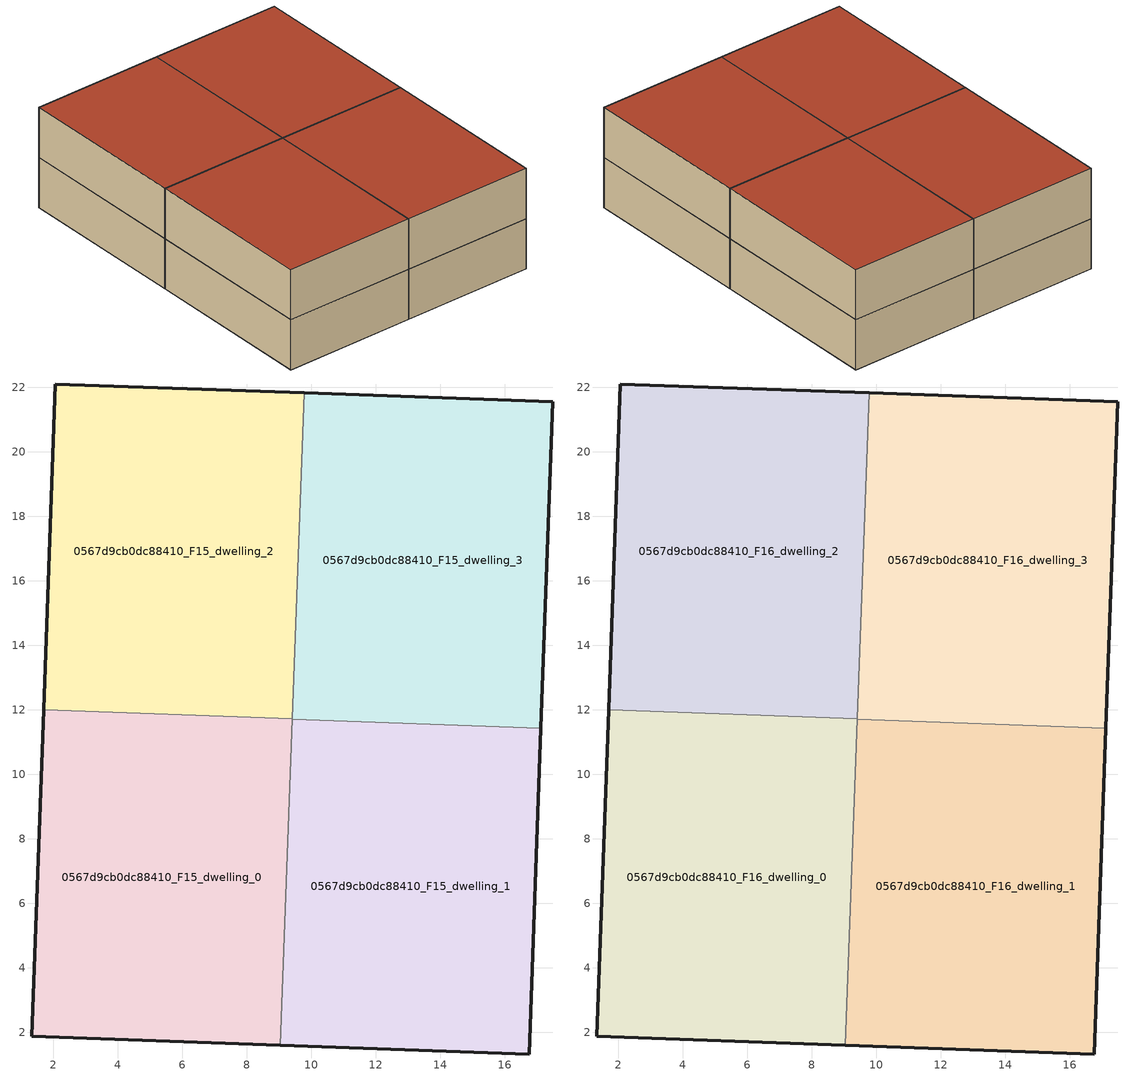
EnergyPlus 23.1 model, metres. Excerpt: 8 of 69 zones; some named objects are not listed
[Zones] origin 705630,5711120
0567d9cb0dc88410_F15_dwelling_0
 floor to 0567d9cb0dc88410_F14_dwelling_0 (EU_floor_Construction): 9.04,1.61 9.41,11.72 1.7,12 1.33,1.89 z45
 wall outside (EU_wall_Construction): 9.04,1.61 1.33,1.89 1.7,12 z45:48
 wall to 0567d9cb0dc88410_F15_dwelling_1 (EU_wall_Construction): 9.41,11.72 9.04,1.61 z45:48
 wall to 0567d9cb0dc88410_F15_dwelling_2 (EU_wall_Construction): 1.7,12 9.41,11.72 z45:48
0567d9cb0dc88410_F15_dwelling_1
 floor to 0567d9cb0dc88410_F14_dwelling_1 (EU_floor_Construction): 16.75,1.33 17.12,11.44 9.41,11.72 9.04,1.61 z45
 wall outside (EU_wall_Construction): 17.12,11.44 16.75,1.33 9.04,1.61 z45:48
 wall to 0567d9cb0dc88410_F15_dwelling_3 (EU_wall_Construction): 9.41,11.72 17.12,11.44 z45:48
0567d9cb0dc88410_F15_dwelling_2
 floor to 0567d9cb0dc88410_F14_dwelling_2 (EU_floor_Construction): 9.41,11.72 9.78,21.83 2.07,22.11 1.7,12 z45
 wall outside (EU_wall_Construction): 1.7,12 2.07,22.11 9.78,21.83 z45:48
 wall to 0567d9cb0dc88410_F15_dwelling_3 (EU_wall_Construction): 9.78,21.83 9.41,11.72 z45:48
0567d9cb0dc88410_F15_dwelling_3
 floor to 0567d9cb0dc88410_F14_dwelling_3 (EU_floor_Construction): 17.12,11.44 17.49,21.55 9.78,21.83 9.41,11.72 z45
 wall outside (EU_wall_Construction): 9.78,21.83 17.49,21.55 17.12,11.44 z45:48
0567d9cb0dc88410_F16_dwelling_0
 floor to 0567d9cb0dc88410_F15_dwelling_0 (EU_floor_Construction): 9.04,1.61 9.41,11.72 1.7,12 1.33,1.89 z48
 wall outside (EU_wall_Construction): 9.04,1.61 1.33,1.89 1.7,12 z48:51
 wall to 0567d9cb0dc88410_F16_dwelling_1 (EU_wall_Construction): 9.41,11.72 9.04,1.61 z48:51
 wall to 0567d9cb0dc88410_F16_dwelling_2 (EU_wall_Construction): 1.7,12 9.41,11.72 z48:51
 roof outside (EU_roof_Construction): 9.41,11.72 9.04,1.61 1.33,1.89 1.7,12 z51
0567d9cb0dc88410_F16_dwelling_1
 floor to 0567d9cb0dc88410_F15_dwelling_1 (EU_floor_Construction): 16.75,1.33 17.12,11.44 9.41,11.72 9.04,1.61 z48
 wall outside (EU_wall_Construction): 17.12,11.44 16.75,1.33 9.04,1.61 z48:51
 wall to 0567d9cb0dc88410_F16_dwelling_3 (EU_wall_Construction): 9.41,11.72 17.12,11.44 z48:51
 roof outside (EU_roof_Construction): 17.12,11.44 16.75,1.33 9.04,1.61 9.41,11.72 z51
0567d9cb0dc88410_F16_dwelling_2
 floor to 0567d9cb0dc88410_F15_dwelling_2 (EU_floor_Construction): 9.41,11.72 9.78,21.83 2.07,22.11 1.7,12 z48
 wall outside (EU_wall_Construction): 1.7,12 2.07,22.11 9.78,21.83 z48:51
 wall to 0567d9cb0dc88410_F16_dwelling_3 (EU_wall_Construction): 9.78,21.83 9.41,11.72 z48:51
 roof outside (EU_roof_Construction): 9.78,21.83 9.41,11.72 1.7,12 2.07,22.11 z51
0567d9cb0dc88410_F16_dwelling_3
 floor to 0567d9cb0dc88410_F15_dwelling_3 (EU_floor_Construction): 17.12,11.44 17.49,21.55 9.78,21.83 9.41,11.72 z48
 wall outside (EU_wall_Construction): 9.78,21.83 17.49,21.55 17.12,11.44 z48:51
 roof outside (EU_roof_Construction): 17.49,21.55 17.12,11.44 9.41,11.72 9.78,21.83 z51
[Building]
EU S2 Campaign: North Axis=0; Terrain=City; Solar Distribution=FullExterior
[Site:Location]
London: Latitude=51.5; Longitude=-0.5; Time Zone=0; Elevation=25
[SizingPeriod:WeatherFileDays]
AnnualSizingPeriod: Begin Month=1; Begin Day of Month=1; End Month=12; End Day of Month=31; Day of Week for Start Day=Monday; Use Weather File Daylight Saving Period=No; Use Weather File Rain and Snow Indicators=No
[MATERIAL]
EU_InternalMass_Material: Roughness=MediumRough; Thickness=0.1; Conductivity=1; Density=1800; Specific Heat=900; Thermal Absorptance=0.9; Solar Absorptance=0.7; Visible Absorptance=0.7
[MATERIAL:NOMASS] Roughness=MediumRough; Thermal Absorptance=0.9; Solar Absorptance=0.7; Visible Absorptance=0.7
Name | Thermal Resistance
EU_wall_NoMass | 0.635353
EU_roof_NoMass | 0.675062
EU_floor_NoMass | 1.96382
[CONSTRUCTION]
EU_wall_Construction: EU_wall_NoMass
EU_roof_Construction: EU_roof_NoMass
EU_floor_Construction: EU_floor_NoMass
EU_InternalMass_Construction: EU_InternalMass_Material
[ZONE] Type=1; Multiplier=1; Ceiling Height=autocalculate; Floor Area=autocalculate; Part of Total Floor Area=Yes
Name | Volume
0567d9cb0dc88410_F15_dwelling_0; 0567d9cb0dc88410_F16_dwelling_0; 0567d9cb0dc88410_F15_dwelling_3; 0567d9cb0dc88410_F16_dwelling_3 | 234.158
0567d9cb0dc88410_F15_dwelling_1; 0567d9cb0dc88410_F16_dwelling_1; 0567d9cb0dc88410_F15_dwelling_2; 0567d9cb0dc88410_F16_dwelling_2 | 234.164
[INTERNALMASS] Construction=EU_InternalMass_Construction
Name | Zone or ZoneList | Surface Area
0567d9cb0dc88410_F15_dwelling_0_EU_InternalMass | 0567d9cb0dc88410_F15_dwelling_0 | 78.0555
0567d9cb0dc88410_F15_dwelling_1_EU_InternalMass | 0567d9cb0dc88410_F15_dwelling_1 | 78.055
0567d9cb0dc88410_F15_dwelling_2_EU_InternalMass | 0567d9cb0dc88410_F15_dwelling_2 | 78.055
0567d9cb0dc88410_F15_dwelling_3_EU_InternalMass | 0567d9cb0dc88410_F15_dwelling_3 | 78.0555
0567d9cb0dc88410_F16_dwelling_0_EU_InternalMass | 0567d9cb0dc88410_F16_dwelling_0 | 78.0555
0567d9cb0dc88410_F16_dwelling_1_EU_InternalMass | 0567d9cb0dc88410_F16_dwelling_1 | 78.055
0567d9cb0dc88410_F16_dwelling_2_EU_InternalMass | 0567d9cb0dc88410_F16_dwelling_2 | 78.055
0567d9cb0dc88410_F16_dwelling_3_EU_InternalMass | 0567d9cb0dc88410_F16_dwelling_3 | 78.0555
[OTHEREQUIPMENT] Fuel Type=Electricity; Design Level Calculation Method=Watts/Area; Power per Zone Floor Area=1; Fraction Latent=0; Fraction Radiant=0; Fraction Lost=0; Carbon Dioxide Generation Rate=0; EndUse Subcategory=EU_Step8_InternalGains
Name | Zone or ZoneList or Space or SpaceList | Schedule
EU_Step8_InternalGain_0567d9cb0dc88410_F15_dwelling_0_f000 | 0567d9cb0dc88410_F15_dwelling_0 | EU_Step8_GainSchedule_0567d9cb0dc88410_F15_dwelling_0_f000
EU_Step8_InternalGain_0567d9cb0dc88410_F15_dwelling_1_f000 | 0567d9cb0dc88410_F15_dwelling_1 | EU_Step8_GainSchedule_0567d9cb0dc88410_F15_dwelling_1_f000
EU_Step8_InternalGain_0567d9cb0dc88410_F15_dwelling_2_f000 | 0567d9cb0dc88410_F15_dwelling_2 | EU_Step8_GainSchedule_0567d9cb0dc88410_F15_dwelling_2_f000
EU_Step8_InternalGain_0567d9cb0dc88410_F15_dwelling_3_f000 | 0567d9cb0dc88410_F15_dwelling_3 | EU_Step8_GainSchedule_0567d9cb0dc88410_F15_dwelling_3_f000
EU_Step8_InternalGain_0567d9cb0dc88410_F16_dwelling_0_f000 | 0567d9cb0dc88410_F16_dwelling_0 | EU_Step8_GainSchedule_0567d9cb0dc88410_F16_dwelling_0_f000
EU_Step8_InternalGain_0567d9cb0dc88410_F16_dwelling_1_f000 | 0567d9cb0dc88410_F16_dwelling_1 | EU_Step8_GainSchedule_0567d9cb0dc88410_F16_dwelling_1_f000
EU_Step8_InternalGain_0567d9cb0dc88410_F16_dwelling_2_f000 | 0567d9cb0dc88410_F16_dwelling_2 | EU_Step8_GainSchedule_0567d9cb0dc88410_F16_dwelling_2_f000
EU_Step8_InternalGain_0567d9cb0dc88410_F16_dwelling_3_f000 | 0567d9cb0dc88410_F16_dwelling_3 | EU_Step8_GainSchedule_0567d9cb0dc88410_F16_dwelling_3_f000
[ZONEVENTILATION:DESIGNFLOWRATE] Schedule=EU_AlwaysOn; Design Flow Rate Calculation Method=AirChanges/Hour; Air Changes per Hour=0.555504; Ventilation Type=Natural; Fan Pressure Rise=0; Fan Total Efficiency=1; Constant Term Coefficient=1; Temperature Term Coefficient=0; Velocity Term Coefficient=0; Velocity Squared Term Coefficient=0; Minimum Indoor Temperature=-100; Maximum Indoor Temperature=100; Delta Temperature=-100; Minimum Outdoor Temperature=-100; Maximum Outdoor Temperature=100; Maximum Wind Speed=40
Name | Zone or ZoneList or Space or SpaceList
EU_ConstantAir_0567d9cb0dc88410_F15_dwelling_0 | 0567d9cb0dc88410_F15_dwelling_0
EU_ConstantAir_0567d9cb0dc88410_F15_dwelling_1 | 0567d9cb0dc88410_F15_dwelling_1
EU_ConstantAir_0567d9cb0dc88410_F15_dwelling_2 | 0567d9cb0dc88410_F15_dwelling_2
EU_ConstantAir_0567d9cb0dc88410_F15_dwelling_3 | 0567d9cb0dc88410_F15_dwelling_3
EU_ConstantAir_0567d9cb0dc88410_F16_dwelling_0 | 0567d9cb0dc88410_F16_dwelling_0
EU_ConstantAir_0567d9cb0dc88410_F16_dwelling_1 | 0567d9cb0dc88410_F16_dwelling_1
EU_ConstantAir_0567d9cb0dc88410_F16_dwelling_2 | 0567d9cb0dc88410_F16_dwelling_2
EU_ConstantAir_0567d9cb0dc88410_F16_dwelling_3 | 0567d9cb0dc88410_F16_dwelling_3
[HVACTEMPLATE:ZONE:IDEALLOADSAIRSYSTEM] System Availability Schedule=EU_AlwaysOn; Maximum Heating Supply Air Temperature=50; Minimum Cooling Supply Air Temperature=13; Maximum Heating Supply Air Humidity Ratio=0.0156; Minimum Cooling Supply Air Humidity Ratio=0.0077; Heating Limit=NoLimit; Cooling Limit=NoLimit; Heating Availability Schedule=EU_AlwaysOn; Cooling Availability Schedule=EU_CoolingOff; Dehumidification Control Type=ConstantSensibleHeatRatio; Cooling Sensible Heat Ratio=0.7; Dehumidification Setpoint=60; Humidification Control Type=None; Humidification Setpoint=30; Outdoor Air Method=None; Outdoor Air Flow Rate per Person=0.00944; Outdoor Air Flow Rate per Zone Floor Area=0; Outdoor Air Flow Rate per Zone=0; Demand Controlled Ventilation Type=None; Outdoor Air Economizer Type=NoEconomizer; Heat Recovery Type=None; Sensible Heat Recovery Effectiveness=0.7; Latent Heat Recovery Effectiveness=0.65
Name | Template Thermostat
0567d9cb0dc88410_F15_dwelling_0 | EU_HeatOnly_0567d9cb0dc88410_F15_dwelling_0
0567d9cb0dc88410_F15_dwelling_1 | EU_HeatOnly_0567d9cb0dc88410_F15_dwelling_1
0567d9cb0dc88410_F15_dwelling_2 | EU_HeatOnly_0567d9cb0dc88410_F15_dwelling_2
0567d9cb0dc88410_F15_dwelling_3 | EU_HeatOnly_0567d9cb0dc88410_F15_dwelling_3
0567d9cb0dc88410_F16_dwelling_0 | EU_HeatOnly_0567d9cb0dc88410_F16_dwelling_0
0567d9cb0dc88410_F16_dwelling_1 | EU_HeatOnly_0567d9cb0dc88410_F16_dwelling_1
0567d9cb0dc88410_F16_dwelling_2 | EU_HeatOnly_0567d9cb0dc88410_F16_dwelling_2
0567d9cb0dc88410_F16_dwelling_3 | EU_HeatOnly_0567d9cb0dc88410_F16_dwelling_3
[SIZING:ZONE] Zone Cooling Design Supply Air Temperature Input Method=SupplyAirTemperature; Zone Cooling Design Supply Air Temperature=13; Zone Heating Design Supply Air Temperature Input Method=SupplyAirTemperature; Zone Heating Design Supply Air Temperature=50; Zone Cooling Design Supply Air Humidity Ratio=0.008; Zone Heating Design Supply Air Humidity Ratio=0.008; Cooling Design Air Flow Method=DesignDay; Cooling Design Air Flow Rate=0; Cooling Minimum Air Flow per Zone Floor Area=0.000762; Cooling Minimum Air Flow=0; Cooling Minimum Air Flow Fraction=0.2; Heating Design Air Flow Method=DesignDay; Heating Design Air Flow Rate=0; Heating Maximum Air Flow per Zone Floor Area=0.002032; Heating Maximum Air Flow=0.141576; Heating Maximum Air Flow Fraction=0.3; Account for Dedicated Outdoor Air System=No; Dedicated Outdoor Air System Control Strategy=NeutralSupplyAir; Dedicated Outdoor Air Low Setpoint Temperature for Design=autosize; Dedicated Outdoor Air High Setpoint Temperature for Design=autosize; Zone Load Sizing Method=Sensible Load Only No Latent Load; Zone Latent Cooling Design Supply Air Humidity Ratio Input Method=HumidityRatioDifference; Zone Cooling Design Supply Air Humidity Ratio Difference=0.005; Zone Latent Heating Design Supply Air Humidity Ratio Input Method=HumidityRatioDifference; Zone Humidification Design Supply Air Humidity Ratio Difference=0.005
0567d9cb0dc88410_F15_dwelling_0; 0567d9cb0dc88410_F15_dwelling_1; 0567d9cb0dc88410_F15_dwelling_2; 0567d9cb0dc88410_F15_dwelling_3; 0567d9cb0dc88410_F16_dwelling_0; 0567d9cb0dc88410_F16_dwelling_1; 0567d9cb0dc88410_F16_dwelling_2; 0567d9cb0dc88410_F16_dwelling_3
[SCHEDULE:CONSTANT]
Name | Hourly Value
EU_AlwaysOn | 1
EU_CoolingOff | 0
[SCHEDULE:FILE] Column Number=1; Rows to Skip at Top=0; Number of Hours of Data=8760; Column Separator=Comma; Interpolate to Timestep=No; Minutes per Item=60; Adjust Schedule for Daylight Savings=Yes
Name | File
EU_Step8_GainSchedule_0567d9cb0dc88410_F15_dwelling_0_f000 | ../../schedules/0567d9cb0dc88410/0567d9cb0dc88410_F15_dwelling_0_f000_gain.csv
EU_Step8_GainSchedule_0567d9cb0dc88410_F15_dwelling_1_f000 | ../../schedules/0567d9cb0dc88410/0567d9cb0dc88410_F15_dwelling_1_f000_gain.csv
EU_Step8_GainSchedule_0567d9cb0dc88410_F15_dwelling_2_f000 | ../../schedules/0567d9cb0dc88410/0567d9cb0dc88410_F15_dwelling_2_f000_gain.csv
EU_Step8_GainSchedule_0567d9cb0dc88410_F15_dwelling_3_f000 | ../../schedules/0567d9cb0dc88410/0567d9cb0dc88410_F15_dwelling_3_f000_gain.csv
EU_Step8_GainSchedule_0567d9cb0dc88410_F16_dwelling_0_f000 | ../../schedules/0567d9cb0dc88410/0567d9cb0dc88410_F16_dwelling_0_f000_gain.csv
EU_Step8_GainSchedule_0567d9cb0dc88410_F16_dwelling_1_f000 | ../../schedules/0567d9cb0dc88410/0567d9cb0dc88410_F16_dwelling_1_f000_gain.csv
EU_Step8_GainSchedule_0567d9cb0dc88410_F16_dwelling_2_f000 | ../../schedules/0567d9cb0dc88410/0567d9cb0dc88410_F16_dwelling_2_f000_gain.csv
EU_Step8_GainSchedule_0567d9cb0dc88410_F16_dwelling_3_f000 | ../../schedules/0567d9cb0dc88410/0567d9cb0dc88410_F16_dwelling_3_f000_gain.csv
